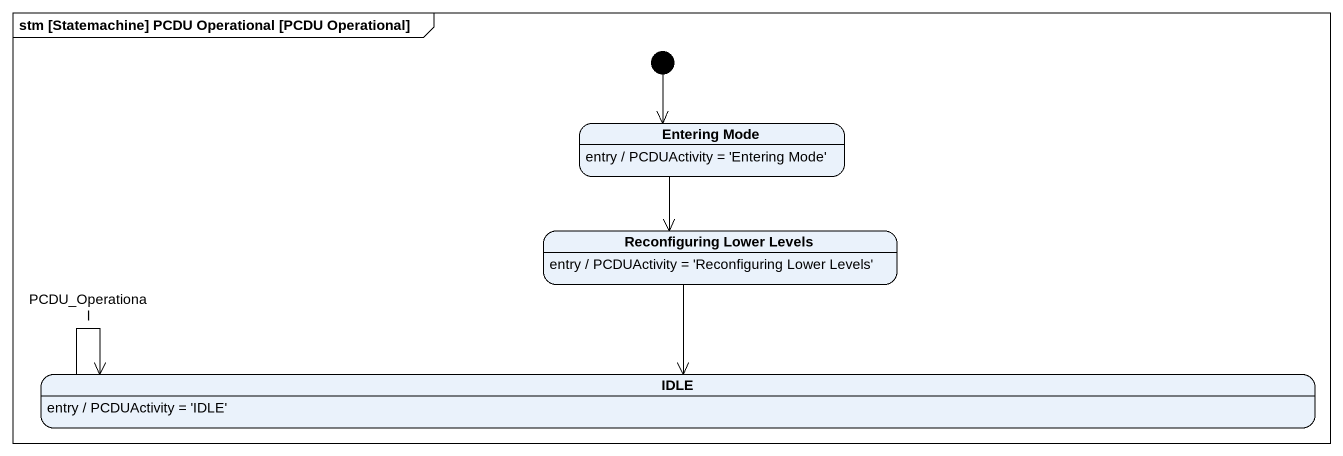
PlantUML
@startuml
mainframe stm [Statemachine] PCDU Operational [PCDU Operational]
hide empty description
state "Entering Mode" as Entering_Mode
Entering_Mode : entry / PCDUActivity = 'Entering Mode'
state "Reconfiguring Lower Levels" as Reconfiguring_Lower_Levels
Reconfiguring_Lower_Levels : entry / PCDUActivity = 'Reconfiguring Lower Levels'
state IDLE
IDLE : entry / PCDUActivity = 'IDLE'
[*] --> Entering_Mode
Entering_Mode --> Reconfiguring_Lower_Levels
Reconfiguring_Lower_Levels --> IDLE
IDLE --> IDLE : PCDU_Operational
@enduml
